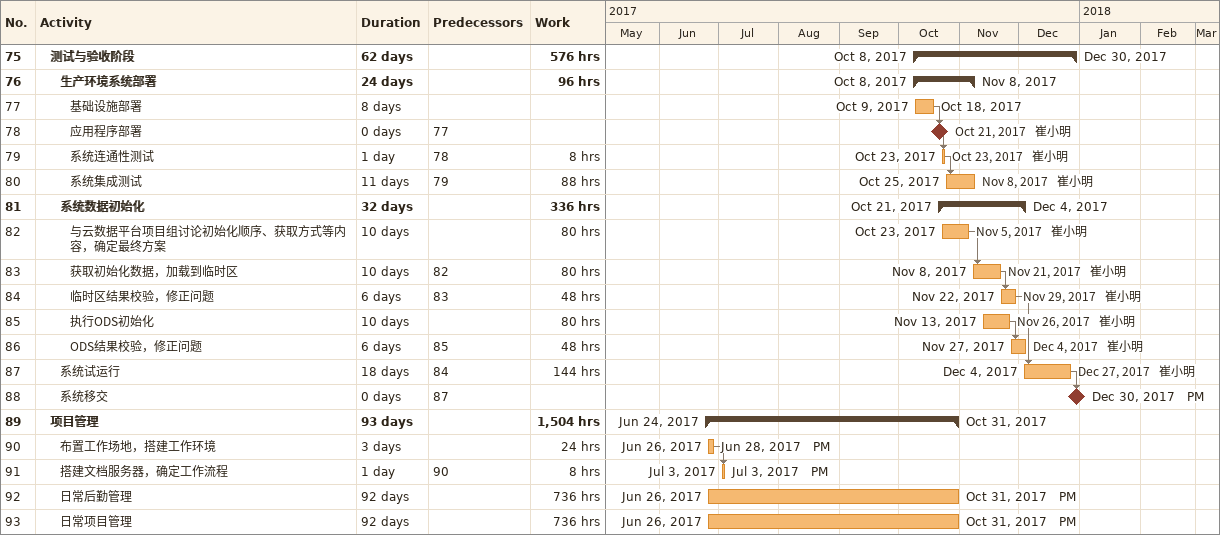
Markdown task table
| ID | Level | Task | Duration | Start | Finish | Predecessors | Resources | Work (h) |
|---|---|---|---|---|---|---|---|---|
| 75 | 2 | **测试与验收阶段** | 62d | 2017-10-08 | 2017-12-30 |  |  | 576 |
| 76 | 3 | **生产环境系统部署** | 24d | 2017-10-08 | 2017-11-08 |  |  | 96 |
| 77 | 4 | 基础设施部署 | 8d | 2017-10-09 | 2017-10-18 |  |  |  |
| 78 | 4 | 应用程序部署 | 0d | 2017-10-21 | 2017-10-21 | 77 | 崔小明 |  |
| 79 | 4 | 系统连通性测试 | 1d | 2017-10-23 | 2017-10-23 | 78 | 崔小明 | 8 |
| 80 | 4 | 系统集成测试 | 11d | 2017-10-25 | 2017-11-08 | 79 | 崔小明 | 88 |
| 81 | 3 | **系统数据初始化** | 32d | 2017-10-21 | 2017-12-04 |  |  | 336 |
| 82 | 4 | 与云数据平台项目组讨论初始化顺序、获取方式等内容，确定最终方案 | 10d | 2017-10-23 | 2017-11-05 |  | 崔小明 | 80 |
| 83 | 4 | 获取初始化数据，加载到临时区 | 10d | 2017-11-08 | 2017-11-21 | 82 | 崔小明 | 80 |
| 84 | 4 | 临时区结果校验，修正问题 | 6d | 2017-11-22 | 2017-11-29 | 83 | 崔小明 | 48 |
| 85 | 4 | 执行ODS初始化 | 10d | 2017-11-13 | 2017-11-26 |  | 崔小明 | 80 |
| 86 | 4 | ODS结果校验，修正问题 | 6d | 2017-11-27 | 2017-12-04 | 85 | 崔小明 | 48 |
| 87 | 3 | 系统试运行 | 18d | 2017-12-04 | 2017-12-27 | 84 | 崔小明 | 144 |
| 88 | 3 | 系统移交 | 0d | 2017-12-30 | 2017-12-30 | 87 | PM |  |
| 89 | 2 | **项目管理** | 93d | 2017-06-24 | 2017-10-31 |  |  | 1504 |
| 90 | 3 | 布置工作场地，搭建工作环境 | 3d | 2017-06-26 | 2017-06-28 |  | PM | 24 |
| 91 | 3 | 搭建文档服务器，确定工作流程 | 1d | 2017-07-03 | 2017-07-03 | 90 | PM | 8 |
| 92 | 3 | 日常后勤管理 | 92d | 2017-06-26 | 2017-10-31 |  | PM | 736 |
| 93 | 3 | 日常项目管理 | 92d | 2017-06-26 | 2017-10-31 |  | PM | 736 |
